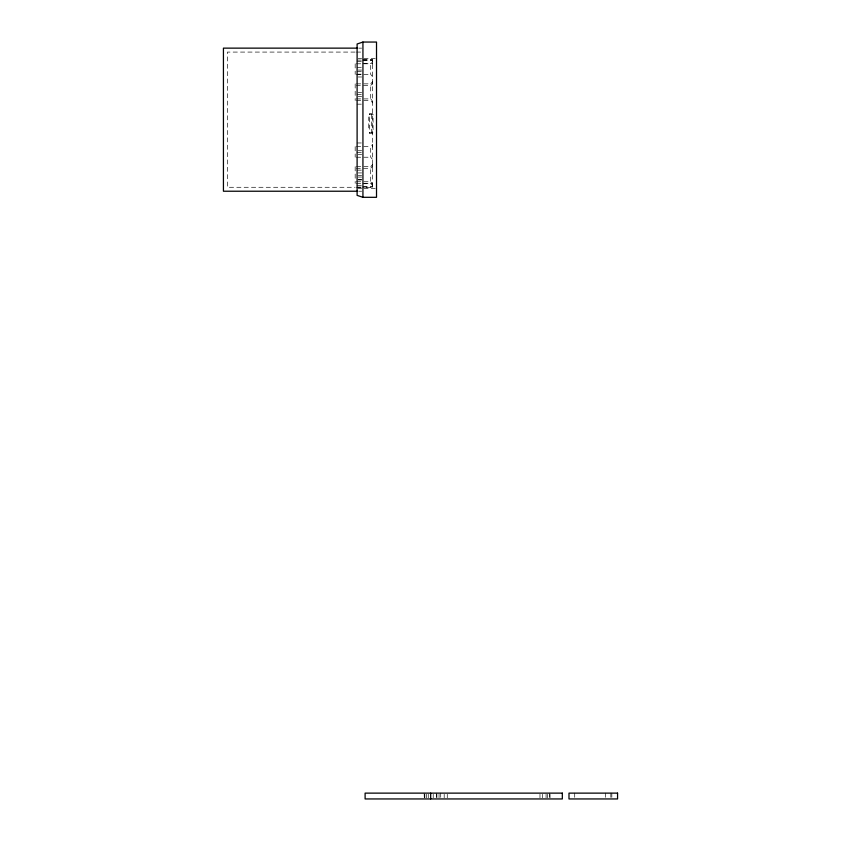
<?xml version="1.0" encoding="UTF-8"?>
<svg xmlns="http://www.w3.org/2000/svg" width="841" height="841" viewBox="0 0 841 841"><rect width="100%" height="100%" fill="white"/><g stroke="black" fill="none" stroke-linecap="round" stroke-linejoin="round"><path stroke-width="0.63" stroke-dasharray="4.21 3.15" d="M355.175 146.618L355.175 157.225M355.175 63.79L355.175 74.386M372.637 147.007L372.637 144.284L370.702 146.618L370.702 151.916L370.702 157.225L372.637 159.548M372.637 64.179L372.637 61.456L370.702 63.79L370.702 69.088L370.702 74.386L372.637 76.72M372.637 167.306L372.637 165.95L370.702 168.284L356.468 168.284M372.637 165.719L372.637 164.363L370.702 166.686L370.702 183.338L372.637 185.672M372.637 84.478L372.637 83.122L370.702 85.456L356.468 85.456M372.637 82.891L372.637 81.535L370.702 83.858L370.702 100.51L372.637 102.833M359.023 48.137L361.63 48.137M355.112 52.079L227.375 52.079L227.375 187.28L355.112 187.28M356.416 52.079L361.63 52.079M358.245 58.544L361.641 58.544M363.901 58.544L375.254 58.544M362.934 59.522L372.637 59.522L372.637 187.606L362.934 187.606M357.11 60.1L361.641 60.1M362.934 60.037L372.637 60.037M362.934 60.489L372.637 60.489M357.11 61.456L363.901 61.456M362.934 63.401L372.637 63.401M356.468 63.79L370.702 63.79M357.11 67.333L361.641 67.28M358.245 70.076L361.641 70.076M357.11 71.443L361.641 71.443M357.11 74.187L363.901 74.187M356.468 74.386L370.702 74.386M358.245 76.983L361.641 76.983M356.468 83.858L370.702 83.858M358.245 92.51L361.641 92.51M357.11 94.455L361.641 94.455M358.245 96.389L361.641 96.389M356.468 98.912L370.702 98.912L372.637 101.246M356.468 100.51L370.702 100.51M357.11 104.158L363.901 104.158M372.637 113.567L369.409 113.567L369.409 133.561L372.637 133.561M369.409 114.439L373.068 114.439L373.068 132.689L369.409 132.689M369.409 117.015L368.747 117.015L368.747 130.113L369.409 130.113M357.11 142.97L363.901 142.97M356.468 146.618L370.702 146.618M358.245 150.728L361.641 150.728M357.11 152.673L361.641 152.673M358.245 154.618L361.641 154.618M356.468 157.225L370.702 157.225M356.468 166.686L370.702 166.686M357.11 170.145L361.641 170.145M358.245 172.931L361.641 172.931M358.245 175.674L361.641 175.674M358.245 177.052L361.641 177.052M358.245 179.795L361.641 179.795M358.245 179.848L361.641 179.848M356.468 181.751L370.702 181.751L372.637 184.074M356.468 183.338L370.702 183.338M362.934 183.727L372.637 183.727M357.11 185.672L361.641 185.672M362.934 186.639L372.637 186.639M357.11 187.123L361.641 187.123M362.934 187.091L372.637 187.091M356.416 187.28L361.63 187.28M358.245 188.573L361.641 188.573M363.901 188.573L375.254 188.573M359.023 191.222L361.63 191.222M611.838 793.126L611.838 797.783M610.839 793.126L610.839 797.783M605.362 793.126L605.362 797.783M574.718 793.126L574.718 797.783M550.046 794.293L550.046 797.783M549.636 793.126L549.636 797.783M547.575 794.293L547.575 797.783M546.072 794.293L546.072 797.783M542.613 794.293L542.613 797.783M539.975 794.293L539.975 797.783M447.265 794.293L447.265 797.783M444.185 794.293L444.185 797.783M440.716 793.126L440.716 797.783M439.044 794.293L439.044 797.783M436.91 794.293L436.91 797.783M436.49 793.126L436.426 797.783M433.21 794.293L433.21 797.783M428.248 794.293L428.248 797.783M426.387 794.293L426.387 797.783M424.842 794.293L424.842 797.783M424.558 794.293L424.558 797.783M424.137 793.126L424.285 797.783M371.585 114.439L371.585 132.689M355.175 83.858L355.175 100.51M355.175 166.686L355.175 183.338"/><path stroke-width="1.26" d="M362.934 42.05L357.11 43.995L357.11 195.375L362.934 197.309L376.516 197.309L376.516 42.05L362.934 42.05L362.934 197.309M357.719 48.137L223.433 48.137L223.433 191.222L357.719 191.222M430.676 793.126L430.676 798.95M562.324 793.126L365.11 793.126L365.11 798.95L562.324 798.95L562.324 793.126M617.567 793.126L568.989 793.126L568.989 798.95L617.567 798.95L617.567 793.126"/></g></svg>
